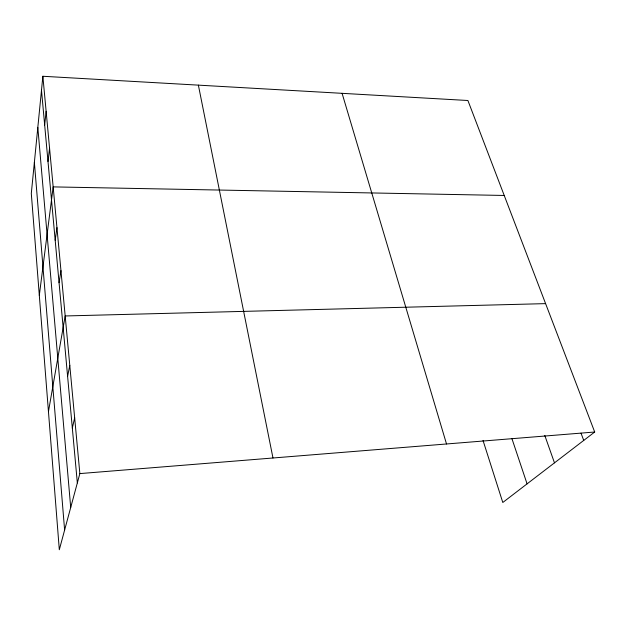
<?xml version="1.0" encoding="UTF-8"?>
<svg xmlns="http://www.w3.org/2000/svg" width="626" height="626" viewBox="0 0 626 626"><rect width="100%" height="100%" fill="white"/><g stroke="black" fill="none" stroke-linecap="round" stroke-linejoin="round"><path stroke-width="0.94" d="M42.865 76.27L31.3 193.481L59.313 549.73L79.854 473.592L42.865 76.27L467.904 100.504L594.7 432.01L502.795 502.482L483.022 440.446M44.665 124.981L46.128 111.342M47.999 161.508L49.556 148.174M39.313 295.386L53.163 186.892L504.227 195.461M55.19 240.227L56.958 227.645M59.063 282.725L60.957 270.612M48.452 411.603L65.174 315.966L545.598 303.626M67.608 376.336L69.783 365.404M72.326 428.043L74.666 417.855M79.854 473.592L594.7 432.01M581.022 433.169L583.737 440.414M544.792 435.469L554.48 462.849M511.966 438.748L527.076 483.859M342.086 93.329L446.518 443.975M198.372 85.136L272.975 457.989M41.488 90.167L77.334 482.92M37.818 127.368L70.707 507.49M34.367 162.353L64.619 530.065"/></g></svg>
